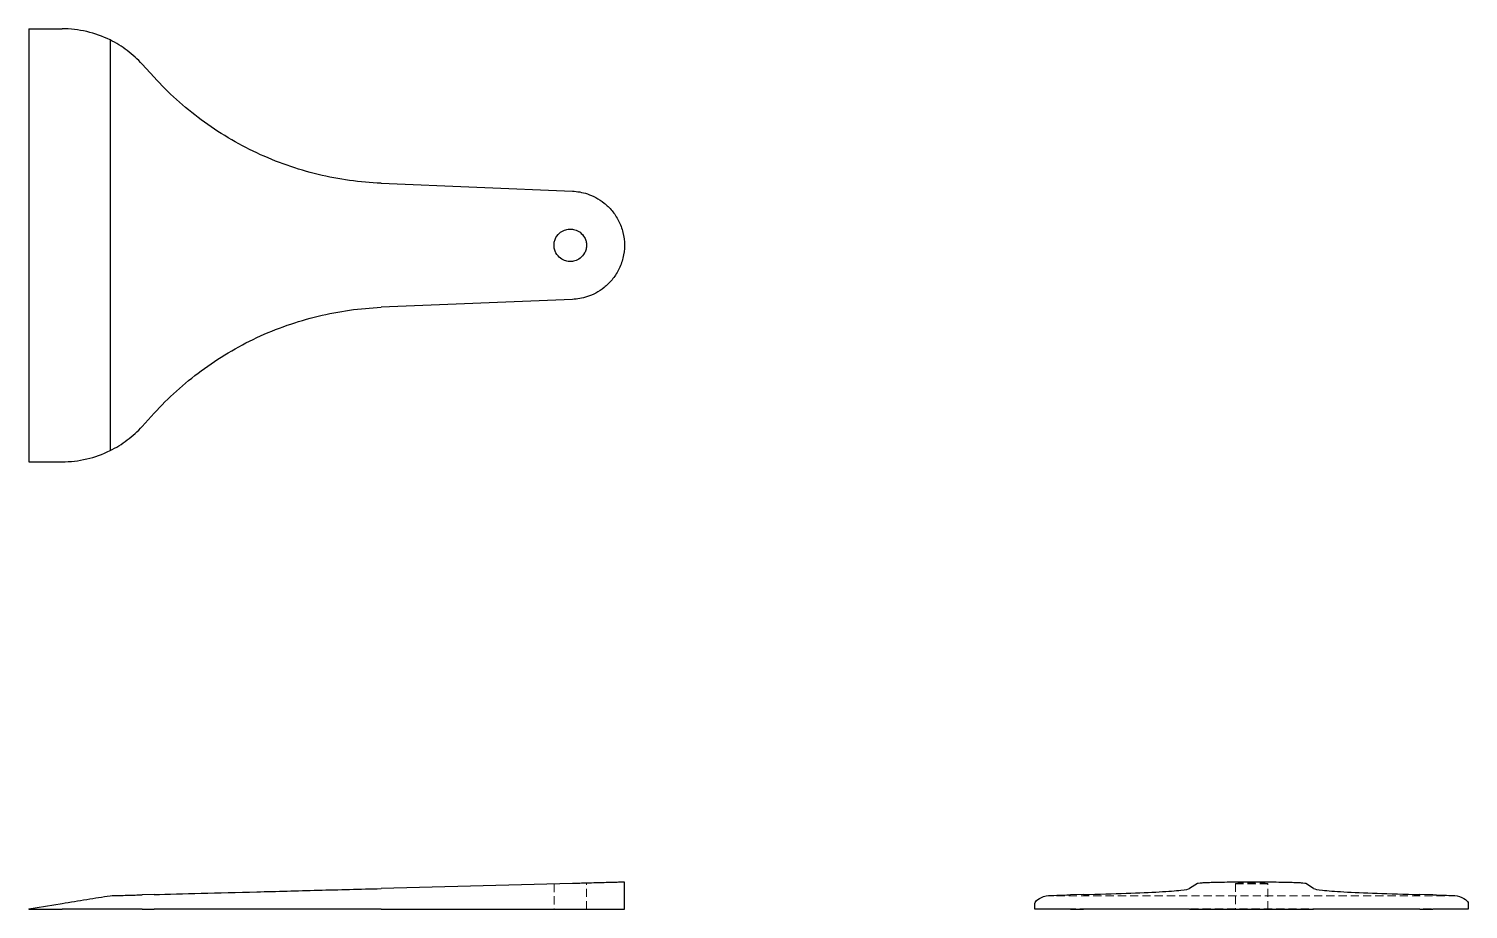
# Model space of a CAD drawing. Header units: millimetres. Extents: x 33 to 257, y 55 to 192.
import ezdxf

# ---------------------------------------------------------------- set-up
doc = ezdxf.new("R2010")
doc.units = ezdxf.units.MM
doc.linetypes.add('HIDDEN', pattern=[1.905, 1.27, -0.635])

msp = doc.modelspace()

# ---------------------------------------------------------------- linework, layer by layer
at = {"color": 7, "linetype": 'Continuous', "lineweight": 25}
for p, q in [((33, 191.66), (33, 124.34)), ((33, 191.66), (38.18, 191.66)), ((45.62, 189.92), (45.62, 126.08)), ((50.63, 186.15), (52.47, 184.12)), ((87.73, 167.64), (117.49, 166.41)), ((117.49, 149.59), (87.73, 148.36)), ((52.47, 131.88), (50.63, 129.85)), ((33, 124.34), (38.18, 124.34)), ((117.49, 58.79), (87.73, 58.01)), ((125.55, 54.8), (125.55, 59.01)), ((214.59, 58.79), (213.36, 58.01)), ((232.64, 58.01), (231.41, 58.79)), ((52.47, 57.08), (50.63, 57.03)), ((196.88, 57.08), (194.85, 57.03)), ((251.15, 57.03), (249.12, 57.08)), ((33, 54.88), (38.18, 55.71)), ((33, 54.88), (33, 54.8)), ((33, 54.8), (38.18, 54.8)), ((50.63, 54.8), (38.18, 54.8)), ((50.63, 54.8), (52.47, 54.8)), ((87.73, 54.8), (52.47, 54.8)), ((87.73, 54.8), (117.49, 54.8)), ((117.49, 54.8), (125.55, 54.8)), ((189.34, 54.8), (189.34, 55.71)), ((194.85, 54.8), (189.34, 54.8)), ((194.85, 54.8), (196.88, 54.8)), ((213.36, 54.8), (196.88, 54.8)), ((213.36, 54.8), (214.59, 54.8)), ((214.59, 54.8), (231.41, 54.8)), ((231.41, 54.8), (232.64, 54.8)), ((249.12, 54.8), (232.64, 54.8)), ((249.12, 54.8), (251.15, 54.8)), ((256.66, 54.8), (251.15, 54.8)), ((256.66, 55.71), (256.66, 54.8))]:
    msp.add_line(p, q, dxfattribs=at)
at = {"color": 7, "linetype": 'HIDDEN', "lineweight": 18}
for p, q in [((114.61, 58.72), (114.61, 54.8)), ((119.66, 54.8), (119.66, 58.85)), ((220.48, 58.78), (220.48, 54.8)), ((225.52, 54.8), (225.52, 58.78)), ((254.92, 56.9), (191.08, 56.9)), ((256.66, 54.88), (189.34, 54.88))]:
    msp.add_line(p, q, dxfattribs=at)
at = {"color": 7, "linetype": 'Continuous', "lineweight": 25}
for points, knots in [([(45.62, 189.92), (44.48, 190.48), (43.26, 190.92), (40.74, 191.51), (39.45, 191.66), (38.18, 191.66)], [0, 0, 0, 0, 0.5, 0.5, 1, 1, 1, 1]), ([(50.63, 186.15), (49.93, 186.92), (49.14, 187.63), (47.46, 188.9), (46.56, 189.46), (45.62, 189.92)], [0, 0, 0, 0, 0.5, 0.5, 1, 1, 1, 1]), ([(87.73, 167.64), (84.49, 167.78), (81.2, 168.23), (74.7, 169.8), (71.5, 170.92), (65.39, 173.78), (62.48, 175.51), (57.11, 179.49), (54.65, 181.72), (52.47, 184.12)], [0, 0, 0, 0, 0.25, 0.25, 0.5, 0.5, 0.75, 0.75, 1, 1, 1, 1]), ([(117.49, 166.41), (118.19, 166.38), (118.97, 166.26), (120.23, 165.84), (120.67, 165.65), (121.54, 165.19), (121.98, 164.9), (122.83, 164.22), (123.25, 163.82), (124, 162.9), (124.35, 162.38), (124.93, 161.25), (125.16, 160.63), (125.47, 159.35), (125.55, 158.67), (125.55, 157.33), (125.47, 156.65), (125.16, 155.37), (124.93, 154.75), (124.35, 153.62), (124, 153.1), (123.25, 152.18), (122.83, 151.78), (121.98, 151.1), (121.54, 150.81), (120.67, 150.35), (120.23, 150.16), (118.97, 149.74), (118.19, 149.62), (117.49, 149.59)], [0, 0, 0, 0, 0.125, 0.125, 0.1875, 0.1875, 0.25, 0.25, 0.3125, 0.3125, 0.375, 0.375, 0.4375, 0.4375, 0.5, 0.5, 0.5625, 0.5625, 0.625, 0.625, 0.6875, 0.6875, 0.75, 0.75, 0.8125, 0.8125, 0.875, 0.875, 1, 1, 1, 1]), ([(117.14, 155.48), (116.93, 155.48), (116.69, 155.5), (116.17, 155.65), (115.89, 155.78), (115.36, 156.18), (115.1, 156.46), (114.82, 156.99), (114.74, 157.18), (114.64, 157.58), (114.61, 157.79), (114.61, 158.21), (114.64, 158.42), (114.74, 158.82), (114.82, 159.01), (115.1, 159.54), (115.36, 159.82), (115.89, 160.22), (116.17, 160.35), (116.69, 160.5), (116.93, 160.52), (117.14, 160.52)], [0, 0, 0, 0, 0.125, 0.125, 0.25, 0.25, 0.375, 0.375, 0.4375, 0.4375, 0.5, 0.5, 0.5625, 0.5625, 0.625, 0.625, 0.75, 0.75, 0.875, 0.875, 1, 1, 1, 1]), ([(117.14, 160.52), (117.35, 160.52), (117.59, 160.5), (118.1, 160.35), (118.38, 160.22), (118.92, 159.82), (119.18, 159.54), (119.46, 159.01), (119.53, 158.82), (119.64, 158.42), (119.66, 158.21), (119.66, 157.79), (119.64, 157.58), (119.53, 157.18), (119.46, 156.99), (119.18, 156.46), (118.92, 156.18), (118.38, 155.78), (118.1, 155.65), (117.59, 155.5), (117.35, 155.48), (117.14, 155.48)], [0, 0, 0, 0, 0.125, 0.125, 0.25, 0.25, 0.375, 0.375, 0.4375, 0.4375, 0.5, 0.5, 0.5625, 0.5625, 0.625, 0.625, 0.75, 0.75, 0.875, 0.875, 1, 1, 1, 1]), ([(52.47, 131.88), (54.65, 134.28), (57.11, 136.51), (62.48, 140.49), (65.39, 142.22), (71.5, 145.08), (74.7, 146.2), (81.2, 147.77), (84.49, 148.22), (87.73, 148.36)], [0, 0, 0, 0, 0.25, 0.25, 0.5, 0.5, 0.75, 0.75, 1, 1, 1, 1]), ([(45.62, 126.08), (46.56, 126.54), (47.46, 127.1), (49.14, 128.37), (49.93, 129.08), (50.63, 129.85)], [0, 0, 0, 0, 0.5, 0.5, 1, 1, 1, 1]), ([(38.18, 124.34), (39.45, 124.34), (40.74, 124.49), (43.26, 125.08), (44.48, 125.52), (45.62, 126.08)], [0, 0, 0, 0, 0.5, 0.5, 1, 1, 1, 1]), ([(125.55, 59.01), (125.55, 59.01), (125.47, 59), (125.16, 59), (124.93, 58.99), (124.35, 58.97), (124, 58.96), (123.25, 58.94), (122.83, 58.93), (121.98, 58.91), (121.54, 58.9), (120.67, 58.88), (120.23, 58.87), (118.97, 58.83), (118.19, 58.81), (117.49, 58.79)], [0, 0, 0, 0, 0.125, 0.125, 0.25, 0.25, 0.375, 0.375, 0.5, 0.5, 0.625, 0.625, 0.75, 0.75, 1, 1, 1, 1]), ([(231.41, 58.79), (231.38, 58.81), (231.26, 58.83), (230.84, 58.87), (230.65, 58.88), (230.19, 58.9), (229.9, 58.91), (229.22, 58.93), (228.82, 58.94), (227.9, 58.96), (227.38, 58.97), (226.25, 58.99), (225.63, 59), (224.35, 59), (223.67, 59.01), (222.33, 59.01), (221.65, 59), (220.37, 59), (219.75, 58.99), (218.62, 58.97), (218.1, 58.96), (217.18, 58.94), (216.78, 58.93), (216.1, 58.91), (215.81, 58.9), (215.35, 58.88), (215.16, 58.87), (214.74, 58.83), (214.62, 58.81), (214.59, 58.79)], [0, 0, 0, 0, 0.125, 0.125, 0.1875, 0.1875, 0.25, 0.25, 0.3125, 0.3125, 0.375, 0.375, 0.4375, 0.4375, 0.5, 0.5, 0.5625, 0.5625, 0.625, 0.625, 0.6875, 0.6875, 0.75, 0.75, 0.8125, 0.8125, 0.875, 0.875, 1, 1, 1, 1]), ([(38.18, 55.71), (39.45, 55.91), (40.74, 56.12), (43.26, 56.52), (44.48, 56.72), (45.62, 56.9)], [0, 0, 0, 0, 0.5, 0.5, 1, 1, 1, 1]), ([(45.62, 56.9), (46.56, 56.93), (47.46, 56.95), (49.14, 56.99), (49.93, 57.02), (50.63, 57.03)], [0, 0, 0, 0, 0.5, 0.5, 1, 1, 1, 1]), ([(52.47, 57.08), (54.65, 57.14), (57.11, 57.2), (62.48, 57.35), (65.39, 57.42), (71.5, 57.58), (74.7, 57.67), (81.2, 57.84), (84.49, 57.92), (87.73, 58.01)], [0, 0, 0, 0, 0.25, 0.25, 0.5, 0.5, 0.75, 0.75, 1, 1, 1, 1]), ([(189.34, 55.71), (189.34, 55.91), (189.49, 56.12), (190.08, 56.52), (190.52, 56.72), (191.08, 56.9)], [0, 0, 0, 0, 0.5, 0.5, 1, 1, 1, 1]), ([(191.08, 56.9), (191.54, 56.93), (192.1, 56.95), (193.37, 56.99), (194.08, 57.02), (194.85, 57.03)], [0, 0, 0, 0, 0.5, 0.5, 1, 1, 1, 1]), ([(196.88, 57.08), (199.28, 57.14), (201.51, 57.2), (205.49, 57.35), (207.22, 57.42), (210.08, 57.58), (211.2, 57.67), (212.77, 57.84), (213.22, 57.92), (213.36, 58.01)], [0, 0, 0, 0, 0.25, 0.25, 0.5, 0.5, 0.75, 0.75, 1, 1, 1, 1]), ([(232.64, 58.01), (232.78, 57.92), (233.23, 57.84), (234.8, 57.67), (235.92, 57.58), (238.78, 57.42), (240.51, 57.35), (244.49, 57.2), (246.72, 57.14), (249.12, 57.08)], [0, 0, 0, 0, 0.25, 0.25, 0.5, 0.5, 0.75, 0.75, 1, 1, 1, 1]), ([(251.15, 57.03), (251.92, 57.02), (252.63, 56.99), (253.9, 56.95), (254.46, 56.93), (254.92, 56.9)], [0, 0, 0, 0, 0.5, 0.5, 1, 1, 1, 1]), ([(254.92, 56.9), (255.48, 56.72), (255.92, 56.52), (256.51, 56.12), (256.66, 55.91), (256.66, 55.71)], [0, 0, 0, 0, 0.5, 0.5, 1, 1, 1, 1])]:
    msp.add_open_spline(points, degree=3, knots=knots, dxfattribs=at)
at = {"color": 7, "linetype": 'HIDDEN', "lineweight": 18}
for points in [[(225.52, 58.78), (225.52, 58.79), (225.5, 58.8), (225.35, 58.81), (225.22, 58.82), (224.82, 58.83), (224.54, 58.84), (224.01, 58.85), (223.82, 58.85), (223.42, 58.85), (223.21, 58.85), (222.79, 58.85), (222.58, 58.85), (222.18, 58.85), (221.99, 58.85), (221.46, 58.84), (221.18, 58.83), (220.78, 58.82), (220.65, 58.81), (220.5, 58.8), (220.48, 58.79), (220.48, 58.78)], [(220.48, 58.78), (220.48, 58.78), (220.5, 58.77), (220.65, 58.76), (220.78, 58.75), (221.18, 58.74), (221.46, 58.73), (221.99, 58.72), (222.18, 58.72), (222.58, 58.72), (222.79, 58.72), (223.21, 58.72), (223.42, 58.72), (223.82, 58.72), (224.01, 58.72), (224.54, 58.73), (224.82, 58.74), (225.22, 58.75), (225.35, 58.76), (225.5, 58.77), (225.52, 58.78), (225.52, 58.78)]]:
    msp.add_open_spline(points, degree=3, knots=[0, 0, 0, 0, 0.125, 0.125, 0.25, 0.25, 0.375, 0.375, 0.4375, 0.4375, 0.5, 0.5, 0.5625, 0.5625, 0.625, 0.625, 0.75, 0.75, 0.875, 0.875, 1, 1, 1, 1], dxfattribs=at)

doc.saveas('drawing.dxf')
